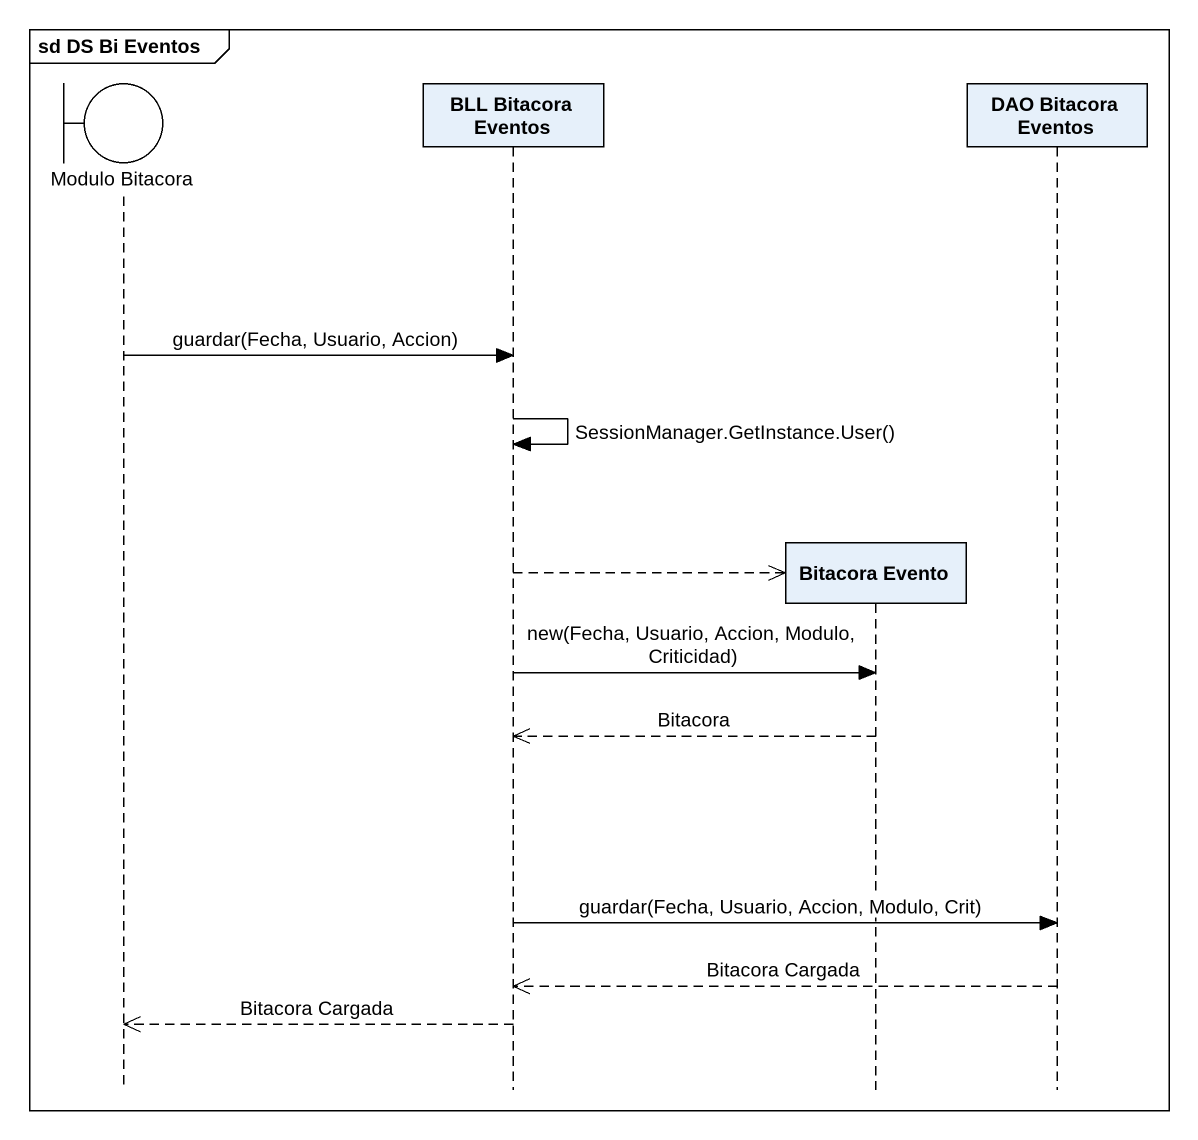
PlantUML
@startuml
mainframe sd DS Bi Eventos
hide footbox
boundary "Modulo Bitacora" as Modulo_Bitacora
participant "BLL Bitacora Eventos" as BLL_Bitacora_Eventos
participant "Bitacora Evento" as Bitacora_Evento
participant "DAO Bitacora Eventos" as DAO_Bitacora_Eventos

Modulo_Bitacora -> BLL_Bitacora_Eventos : guardar(Fecha, Usuario, Accion)
BLL_Bitacora_Eventos -> BLL_Bitacora_Eventos : SessionManager.GetInstance.User()
BLL_Bitacora_Eventos -->> Bitacora_Evento **
BLL_Bitacora_Eventos -> Bitacora_Evento : new(Fecha, Usuario, Accion, Modulo, Criticidad)
Bitacora_Evento -->> BLL_Bitacora_Eventos : Bitacora
BLL_Bitacora_Eventos -> DAO_Bitacora_Eventos : guardar(Fecha, Usuario, Accion, Modulo, Crit)
DAO_Bitacora_Eventos -->> BLL_Bitacora_Eventos : Bitacora Cargada
BLL_Bitacora_Eventos -->> Modulo_Bitacora : Bitacora Cargada
@enduml
